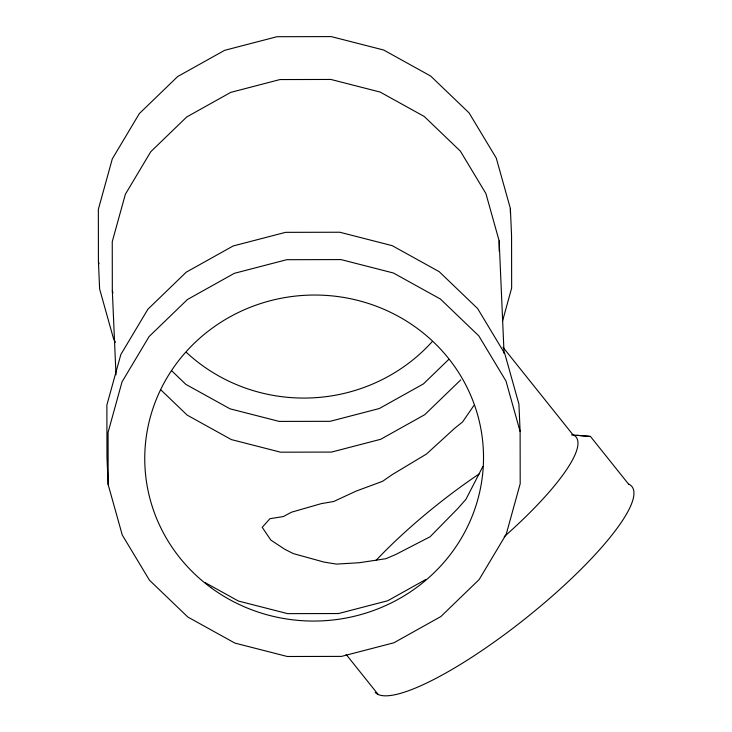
<?xml version="1.0" encoding="UTF-8"?>
<svg xmlns="http://www.w3.org/2000/svg" width="732" height="732" viewBox="0 0 732 732"><rect width="100%" height="100%" fill="white"/><g stroke="black" fill="none" stroke-linecap="round" stroke-linejoin="round"><path stroke-width="1.1" d="M502.545 321.019L511.65 288.088L511.567 235.85L510.378 208.501L496.259 158.075L469.075 112.902L430.672 76.046L383.66 50.014L331.248 36.6L276.998 36.71L224.614 50.334L177.666 76.549L139.355 113.579L112.298 158.881L98.344 209.37L98.427 261.617L99.616 288.957L113.734 339.383L115.473 342.265M482.864 466.485L465.936 499.325L458.003 508.319L430.096 536.766L395.747 554.499L385.901 558.699L359.256 562.734L336.4 564.097L324.02 562.084L293.239 553.575L284.812 549.284L270.877 540.115L262.202 527.305L269.943 518.704L283.375 516.536L291.437 512.217L321.467 503.589L333.664 501.521L356.127 491.099L382.525 481.336L392.26 474.592L426.482 454.041L454.517 428.412L462.56 421.961L473.869 405.537M448.753 359.421L423.416 383.907L379.341 408.52L330.159 421.321L279.221 421.412L230.004 408.813L185.855 384.373L171.919 370.996M460.721 379.917L424.761 414.678L380.686 439.292L331.505 452.083L280.566 452.184L231.349 439.584L187.2 415.135L160.958 389.964M425.933 579.415L387.74 600.743L338.559 613.535L287.621 613.636L238.394 601.036L205.042 582.571M576.981 435.311L590.459 436.464L628.715 484.3M571.546 434.854L590.459 436.464M502.976 347.243L573.138 434.991M346.099 654.381L377.977 694.247M504.074 353.474L499.16 240.91L485.902 193.55L460.364 151.121L424.295 116.507L380.137 92.058L330.919 79.459L279.981 79.559L230.8 92.351L186.724 116.964L150.765 151.725L125.364 194.264L112.252 241.67L112.325 290.732L116.004 374.866M520.113 431.487L505.995 381.061L478.81 335.887L440.408 299.031L393.395 272.999L340.984 259.586L286.734 259.695L234.35 273.32L187.401 299.534L149.09 336.564L122.034 381.866L108.08 432.356L108.162 484.602L122.271 535.019L149.465 580.202L187.868 617.058L234.881 643.08L287.292 656.494L341.542 656.394L393.926 642.769L440.874 616.545L479.176 579.524L506.233 534.214L520.196 483.724L520.113 431.487L518.924 404.137L504.806 353.712L477.621 308.538L439.209 271.682L392.206 245.659L339.785 232.236L285.544 232.346L233.16 245.97L186.212 272.194L147.901 309.215L120.844 354.517L106.881 405.016L106.964 457.253L108.162 484.602M112.325 290.732L112.948 292.928M98.427 261.617L99.04 263.804M510.378 208.501L510.387 213.039M499.16 240.91L499.178 251.177M573.284 434.863A151.835 33.818 -38.6 0 1 504.229 536.693M376.221 560.209A151.835 33.818 -38.6 0 1 479.588 473.65M432.118 341.725A169.394 162.998 -2.5 0 1 186.358 352.348M628.861 484.181A164.508 36.646 -38.6 0 1 533.573 611.943A164.508 36.646 -38.6 0 1 375.187 692.399M210.834 587.567A169.394 162.998 -2.5 0 0 482.04 478.993A169.394 162.998 -2.5 0 0 249.53 307.568A169.394 162.998 -2.5 0 0 210.834 587.567"/></g></svg>
